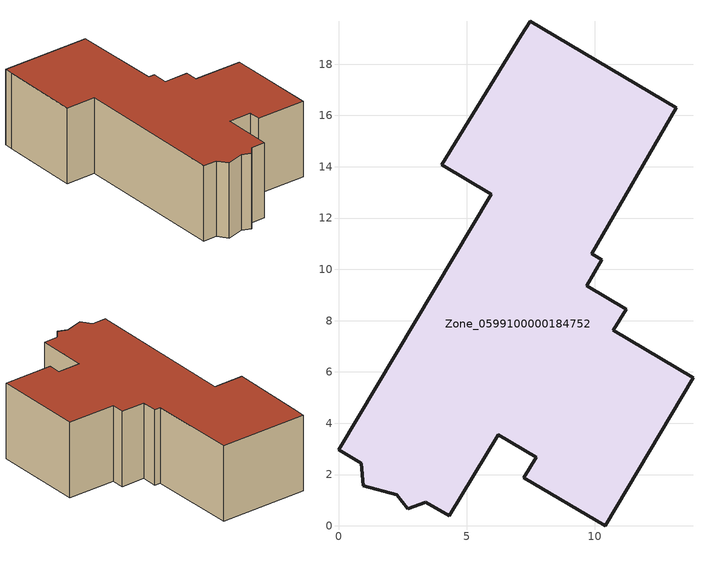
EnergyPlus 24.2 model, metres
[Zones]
Zone_0599100000184752
 floor ground (C_G): 0.88,2.44 0,2.97 5.96,12.93 4.03,14.07 7.13,19.13 7.48,19.68 13.16,16.3 9.87,10.61 10.27,10.37 9.68,9.36 11.21,8.45 10.72,7.62 13.82,5.77 10.39,0 7.23,1.88 7.7,2.67 6.22,3.55 4.32,0.39 3.4,0.93 2.7,0.66 2.27,1.22 0.97,1.56 z0
 wall outside (C_F): 3.4,0.93 4.32,0.39 6.22,3.55 7.7,2.67 7.23,1.88 10.39,0 13.82,5.77 10.72,7.62 11.21,8.45 9.68,9.36 10.27,10.37 9.87,10.61 13.16,16.3 7.48,19.68 7.13,19.13 4.03,14.07 5.96,12.93 0,2.97 0.88,2.44 0.97,1.56 2.27,1.22 2.7,0.66 3.4,0.93 z0:5.64
 roof outside (C_R): 0.97,1.56 2.27,1.22 2.7,0.66 3.4,0.93 4.32,0.39 6.22,3.55 7.7,2.67 7.23,1.88 10.39,0 13.82,5.77 10.72,7.62 11.21,8.45 9.68,9.36 10.27,10.37 9.87,10.61 13.16,16.3 7.48,19.68 7.13,19.13 4.03,14.07 5.96,12.93 0,2.97 0.88,2.44 z5.64
[BUILDING]
Pand.0599100000184752: North Axis=0; Terrain=City; Loads Convergence Tolerance Value=0.04; Temperature Convergence Tolerance Value=0.4; Solar Distribution=FullExterior; Maximum Number of Warmup Days=25; Minimum Number of Warmup Days=1
[Site:Location]
Rotterdam.The.Hague.AP_ZH_NLD Design_Conditions: Latitude=51.96; Longitude=4.45; Time Zone=1; Elevation=-4.5
[SITE:GROUNDTEMPERATURE:BUILDINGSURFACE]
18, 18, 18, 18, 18, 18, 18, 18, 18, 18, 18, 18
[MATERIAL] Thermal Absorptance=0.9; Solar Absorptance=0.7; Visible Absorptance=0.7
Name | Roughness | Thickness | Conductivity | Density | Specific Heat
G.D.1965 | MediumSmooth | 0.15 | 1 | 540 | 1210
F.D.1965 | Rough | 0.3 | 0.857143 | 1920 | 840
R.D.1965 | MediumRough | 0.2 | 0.08 | 1500 | 1000
[CONSTRUCTION]
C_G: G.D.1965
C_F: F.D.1965
C_R: R.D.1965
[ZONE]
Zone_0599100000184752: Type=1; Multiplier=1; Ceiling Height=Autocalculate; Volume=Autocalculate; Floor Area=autocalculate; Part of Total Floor Area=Yes
[ZONEINFILTRATION:DESIGNFLOWRATE]
Infil_Zone_0599100000184752: Zone or ZoneList or Space or SpaceList=Zone_0599100000184752; Schedule=AlwaysOn; Design Flow Rate Calculation Method=Flow/Area; Flow Rate per Floor Area=0.0042; Constant Term Coefficient=1; Temperature Term Coefficient=0; Velocity Term Coefficient=0; Velocity Squared Term Coefficient=0
[HVACTEMPLATE:ZONE:IDEALLOADSAIRSYSTEM]
Zone_0599100000184752: Maximum Heating Supply Air Temperature=50; Minimum Cooling Supply Air Temperature=13; Maximum Heating Supply Air Humidity Ratio=0.0156; Minimum Cooling Supply Air Humidity Ratio=0.0077; Heating Limit=NoLimit; Cooling Limit=NoLimit; Dehumidification Control Type=ConstantSensibleHeatRatio; Cooling Sensible Heat Ratio=0.7; Dehumidification Setpoint=60; Humidification Control Type=None; Humidification Setpoint=30; Outdoor Air Method=None; Outdoor Air Flow Rate per Person=0.00944; Outdoor Air Flow Rate per Zone Floor Area=0; Outdoor Air Flow Rate per Zone=0; Demand Controlled Ventilation Type=None; Outdoor Air Economizer Type=NoEconomizer; Heat Recovery Type=None; Sensible Heat Recovery Effectiveness=0.7; Latent Heat Recovery Effectiveness=0.65
[ZONECONTROL:THERMOSTAT]
ThermostatControl_Zone_0599100000184752: Zone or ZoneList=Zone_0599100000184752; Control Type Schedule=DualSetpointControlType; Control 1=Thermostat_Zone_0599100000184752; Temperature Difference Between Cutout And Setpoint=0
[THERMOSTATSETPOINT:DUALSETPOINT]
Thermostat_Zone_0599100000184752: Heating Setpoint Temperature Schedule=HeatingSetpoint_Zone_0599100000184752; Cooling Setpoint Temperature Schedule=CoolingSetpoint_Zone_0599100000184752
[SCHEDULE:COMPACT]
HeatingSetpoint_Zone_0599100000184752: Through: 12/31, For: AllDays, Until: 24:00, 21
CoolingSetpoint_Zone_0599100000184752: Through: 12/31, For: AllDays, Until: 24:00, 24
DualSetpointControlType: Through: 12/31, For: AllDays, Until: 24:00, 4
AlwaysOn: Through: 12/31, For: AllDays, Until: 24:00, 1
